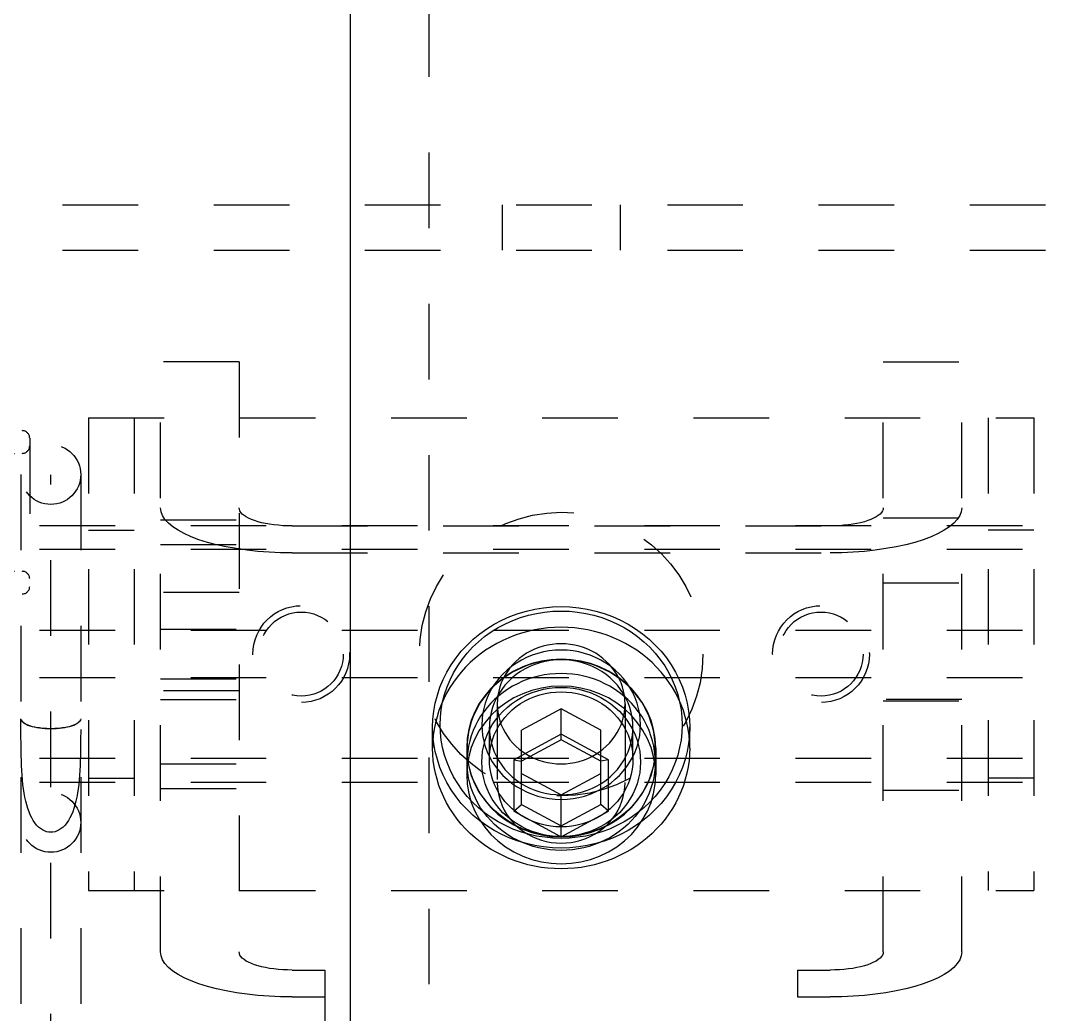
# Model space of a CAD drawing. Header units: inches. Extents: x -15 to 162, y -14 to 102.
# Drawn here: x 73.301 to 74.68, y 51.89 to 53.204 of the extents above; entities that cross this region are included whole.
import ezdxf

# ---------------------------------------------------------------- set-up
doc = ezdxf.new("R2010")
doc.units = ezdxf.units.IN
doc.header["$MEASUREMENT"] = 0
doc.linetypes.add('HIDDEN', pattern=[0.2, 0.1, -0.1])
doc.layers.add('DEFAULT_2', color=8, linetype='HIDDEN')
doc.layers.add('MAIN_OR_RIGHT_DOOR_ASSEMBLY', color=7, linetype='Continuous')

# ---------------------------------------------------------------- blocks, each defined once
blk = doc.blocks.new('ENCLOSURE')
at = {"layer": 'DEFAULT_2', "color": 8, "linetype": 'HIDDEN'}
for p, q in [((73.1566, 52.9605), (74.8756, 52.9605)), ((73.9381, 52.9605), (73.9381, 52.9005)), ((74.0941, 52.9605), (74.0941, 52.9005)), ((73.1566, 52.9005), (74.8756, 52.9005)), ((73.4861, 51.9726), (73.4861, 52.7529)), ((73.5901, 52.7529), (73.4861, 52.7529)), ((73.5901, 52.7529), (73.5901, 51.9726)), ((74.4421, 51.9726), (74.4421, 52.7529)), ((74.4421, 52.7529), (74.5461, 52.7529)), ((74.5461, 51.9726), (74.5461, 52.7529)), ((73.3911, 52.679), (73.3911, 52.054)), ((73.3911, 52.679), (74.6411, 52.679)), ((73.4511, 52.679), (73.4511, 52.054)), ((74.5811, 52.679), (74.5811, 52.054)), ((74.6411, 52.679), (74.6411, 52.054)), ((73.1881, 52.662), (73.3031, 52.662)), ((73.3131, 52.652), (73.3131, 52.456)), ((73.1931, 52.632), (73.3031, 52.632)), ((73.3016, 52.6039), (73.3016, 51.7906)), ((73.3411, 51.7906), (73.3411, 52.6036)), ((73.3806, 52.6039), (73.3806, 51.7906)), ((73.4861, 52.5441), (73.5901, 52.5441)), ((74.4421, 52.5465), (74.5461, 52.5465)), ((76.6261, 52.536), (73.1561, 52.536)), ((73.3911, 52.5305), (73.4511, 52.5305)), ((73.6601, 52.536), (74.3721, 52.536)), ((74.6411, 52.5305), (74.5811, 52.5305)), ((76.6261, 52.5047), (73.1561, 52.5047)), ((73.4861, 52.5113), (73.5901, 52.5113)), ((73.6601, 52.5004), (74.3721, 52.5004)), ((73.1931, 52.476), (73.3031, 52.476)), ((74.4421, 52.4608), (74.5461, 52.4608)), ((73.1881, 52.446), (73.3031, 52.446)), ((73.5901, 52.4478), (73.4861, 52.4478)), ((76.6261, 52.3978), (73.1561, 52.3978)), ((73.4861, 52.3993), (73.5901, 52.3993)), ((76.6261, 52.3351), (73.1561, 52.3351)), ((73.4861, 52.3336), (73.5901, 52.3336)), ((73.5901, 52.3178), (73.4861, 52.3178)), ((73.4861, 52.3064), (73.5901, 52.3064)), ((73.9316, 52.3008), (73.9316, 52.1965)), ((74.0161, 52.2942), (73.9636, 52.2657)), ((74.0161, 52.2532), (74.0161, 52.2942)), ((74.0686, 52.2657), (74.0161, 52.2942)), ((74.1006, 52.3008), (74.1006, 52.1965)), ((74.5461, 52.3064), (74.4421, 52.3064)), ((74.4421, 52.3048), (74.5461, 52.3048)), ((73.3016, 52.2597), (73.3016, 52.2811)), ((73.3016, 52.2811), (73.3016, 52.281)), ((73.3806, 52.2809), (73.3806, 52.2811)), ((73.8461, 52.2423), (73.8461, 52.2697)), ((73.9211, 52.2273), (73.9211, 52.2697)), ((74.1111, 52.2273), (74.1111, 52.2697)), ((74.1861, 52.2423), (74.1861, 52.2697)), ((73.3017, 52.2458), (73.3016, 52.2597)), ((74.0161, 52.2606), (73.9536, 52.2267)), ((73.9636, 52.1677), (73.9636, 52.2657)), ((74.0161, 52.2532), (73.9636, 52.2247)), ((74.0786, 52.2267), (74.0161, 52.2606)), ((74.0686, 52.2247), (74.0161, 52.2532)), ((74.0686, 52.1677), (74.0686, 52.2657)), ((73.8911, 52.2423), (73.8911, 52.2067)), ((73.8916, 52.2238), (73.8916, 52.2423)), ((74.1406, 52.2238), (74.1406, 52.2423)), ((74.1411, 52.2423), (74.1411, 52.2067)), ((76.6261, 52.2283), (73.1561, 52.2283)), ((73.9536, 52.2267), (73.9536, 52.1589)), ((73.9536, 52.2267), (73.9636, 52.2247)), ((74.0786, 52.2267), (74.0686, 52.2247)), ((74.0786, 52.1589), (74.0786, 52.2267)), ((73.4861, 52.2216), (73.5901, 52.2216)), ((73.3911, 52.2025), (73.4511, 52.2025)), ((73.9636, 52.2087), (74.0161, 52.1803)), ((74.0161, 52.1803), (74.0686, 52.2087)), ((74.6411, 52.2025), (74.5811, 52.2025)), ((76.6261, 52.1969), (73.1561, 52.1969)), ((73.4861, 52.1888), (73.5901, 52.1888)), ((74.4421, 52.1865), (74.5461, 52.1865)), ((74.0161, 52.125), (74.0161, 52.1803)), ((73.9536, 52.1589), (73.9636, 52.1677)), ((73.9536, 52.1589), (74.0161, 52.125)), ((73.9636, 52.1677), (74.0161, 52.1392)), ((74.0161, 52.1392), (74.0686, 52.1677)), ((74.0161, 52.125), (74.0786, 52.1589)), ((74.0786, 52.1589), (74.0686, 52.1677)), ((73.3911, 52.054), (74.6411, 52.054)), ((73.6601, 51.9487), (73.7036, 51.9487)), ((73.7036, 51.9487), (73.7036, 51.9131)), ((74.3286, 51.9487), (74.3286, 51.9131)), ((74.3286, 51.9487), (74.3721, 51.9487)), ((73.6601, 51.9131), (73.7036, 51.9131)), ((73.7036, 51.9131), (73.7036, 50.9734)), ((74.3286, 50.9734), (74.3286, 51.9131)), ((74.3286, 51.9131), (74.3721, 51.9131))]:
    blk.add_line(p, q, dxfattribs=at)
for points in [[(73.6601, 52.5004), (73.6449, 52.5006), (73.6299, 52.5013), (73.615, 52.5024), (73.6006, 52.504), (73.5865, 52.506), (73.5731, 52.5084), (73.5603, 52.5112), (73.5482, 52.5143), (73.537, 52.5178), (73.5268, 52.5217), (73.5176, 52.5258), (73.5094, 52.5302), (73.5024, 52.5348), (73.4966, 52.5396), (73.492, 52.5445), (73.4887, 52.5496), (73.4868, 52.5547), (73.4861, 52.5599)], [(73.6601, 52.536), (73.654, 52.5361), (73.6479, 52.5363), (73.642, 52.5368), (73.6361, 52.5374), (73.6305, 52.5382), (73.6251, 52.5392), (73.6199, 52.5403), (73.6151, 52.5416), (73.6106, 52.543), (73.6065, 52.5445), (73.6027, 52.5462), (73.5995, 52.5479), (73.5966, 52.5498), (73.5943, 52.5517), (73.5925, 52.5537), (73.5911, 52.5558), (73.5904, 52.5578), (73.5901, 52.5599)], [(74.4421, 52.5599), (74.4418, 52.5578), (74.441, 52.5558), (74.4397, 52.5537), (74.4379, 52.5517), (74.4355, 52.5498), (74.4327, 52.5479), (74.4294, 52.5462), (74.4257, 52.5445), (74.4216, 52.543), (74.4171, 52.5416), (74.4122, 52.5403), (74.4071, 52.5392), (74.4017, 52.5382), (74.396, 52.5374), (74.3902, 52.5368), (74.3842, 52.5363), (74.3782, 52.5361), (74.3721, 52.536)], [(74.5461, 52.5599), (74.5454, 52.5547), (74.5434, 52.5496), (74.5401, 52.5445), (74.5356, 52.5396), (74.5298, 52.5348), (74.5228, 52.5302), (74.5146, 52.5258), (74.5054, 52.5217), (74.4951, 52.5178), (74.4839, 52.5143), (74.4719, 52.5112), (74.4591, 52.5084), (74.4456, 52.506), (74.4316, 52.504), (74.4171, 52.5024), (74.4023, 52.5013), (74.3873, 52.5006), (74.3721, 52.5004)], [(73.8461, 52.2697), (73.8465, 52.2804), (73.8476, 52.2911), (73.8495, 52.3018), (73.8523, 52.3123), (73.8557, 52.3227), (73.86, 52.3329), (73.8649, 52.3428), (73.8706, 52.3524), (73.877, 52.3615), (73.884, 52.3702), (73.8916, 52.3785), (73.8998, 52.3862), (73.9086, 52.3934), (73.9179, 52.4001), (73.9276, 52.4061), (73.9377, 52.4114), (73.9482, 52.4161), (73.959, 52.4202), (73.9701, 52.4235), (73.9814, 52.4261), (73.9929, 52.4279), (74.0045, 52.429), (74.0161, 52.4294), (74.0277, 52.429), (74.0393, 52.4279), (74.0507, 52.4261), (74.062, 52.4235), (74.0731, 52.4202), (74.0839, 52.4161), (74.0945, 52.4114), (74.1046, 52.4061), (74.1143, 52.4001), (74.1236, 52.3934), (74.1323, 52.3862), (74.1405, 52.3785), (74.1482, 52.3703), (74.1552, 52.3615), (74.1615, 52.3524), (74.1672, 52.3428), (74.1722, 52.3329), (74.1764, 52.3227), (74.1799, 52.3123), (74.1826, 52.3018), (74.1845, 52.2911), (74.1857, 52.2804), (74.1861, 52.2697)], [(73.8561, 52.2731), (73.8564, 52.2832), (73.8575, 52.2933), (73.8593, 52.3033), (73.8619, 52.3132), (73.8652, 52.323), (73.8692, 52.3326), (73.8738, 52.3419), (73.8792, 52.3509), (73.8852, 52.3595), (73.8918, 52.3677), (73.899, 52.3755), (73.9067, 52.3828), (73.9149, 52.3896), (73.9236, 52.3958), (73.9328, 52.4015), (73.9423, 52.4065), (73.9522, 52.4109), (73.9624, 52.4147), (73.9728, 52.4178), (73.9835, 52.4203), (73.9942, 52.422), (74.0051, 52.4231), (74.0161, 52.4234), (74.027, 52.4231), (74.0379, 52.422), (74.0487, 52.4203), (74.0593, 52.4178), (74.0698, 52.4147), (74.08, 52.4109), (74.0898, 52.4065), (74.0994, 52.4015), (74.1085, 52.3958), (74.1172, 52.3896), (74.1255, 52.3828), (74.1332, 52.3755), (74.1404, 52.3678), (74.147, 52.3595), (74.153, 52.3509), (74.1583, 52.3419), (74.163, 52.3326), (74.167, 52.323), (74.1703, 52.3132), (74.1728, 52.3033), (74.1746, 52.2933), (74.1757, 52.2832), (74.1761, 52.2731)], [(74.1861, 52.2423), (74.1858, 52.2507), (74.1852, 52.259), (74.184, 52.2673), (74.1824, 52.2755), (74.1803, 52.2837), (74.1778, 52.2917), (74.1748, 52.2996), (74.1714, 52.3073), (74.1676, 52.3148), (74.1633, 52.3222), (74.1587, 52.3293), (74.1536, 52.3362), (74.1482, 52.3428), (74.1424, 52.3492), (74.1363, 52.3553), (74.1298, 52.361), (74.1231, 52.3665), (74.116, 52.3716), (74.1087, 52.3763), (74.1011, 52.3807), (74.0933, 52.3846), (74.0852, 52.3882), (74.077, 52.3914), (74.0686, 52.3942), (74.0601, 52.3966), (74.0514, 52.3986), (74.0427, 52.4001), (74.0339, 52.4012), (74.025, 52.4018), (74.0161, 52.4021), (74.0072, 52.4018), (73.9983, 52.4012), (73.9895, 52.4001), (73.9807, 52.3986), (73.9721, 52.3966), (73.9635, 52.3942), (73.9552, 52.3914), (73.9469, 52.3882), (73.9389, 52.3846), (73.9311, 52.3807), (73.9235, 52.3763), (73.9162, 52.3716), (73.9091, 52.3665), (73.9023, 52.361), (73.8959, 52.3553), (73.8897, 52.3492), (73.884, 52.3428), (73.8785, 52.3362), (73.8735, 52.3293), (73.8689, 52.3222), (73.8646, 52.3148), (73.8608, 52.3073), (73.8574, 52.2996), (73.8544, 52.2917), (73.8519, 52.2837), (73.8498, 52.2755), (73.8482, 52.2673), (73.847, 52.259), (73.8463, 52.2507), (73.8461, 52.2423)], [(74.0161, 52.3802), (74.0101, 52.38), (74.0041, 52.3794), (73.9981, 52.3784), (73.9923, 52.377), (73.9866, 52.3752), (73.981, 52.373), (73.9756, 52.3705), (73.9704, 52.3676), (73.9654, 52.3644), (73.9607, 52.3608), (73.9563, 52.3569), (73.9522, 52.3528), (73.9484, 52.3484), (73.945, 52.3437), (73.9419, 52.3389), (73.9392, 52.3338), (73.9369, 52.3286), (73.935, 52.3232), (73.9335, 52.3177), (73.9324, 52.3121), (73.9318, 52.3065), (73.9316, 52.3008)], [(74.1006, 52.3008), (74.1004, 52.3065), (74.0997, 52.3121), (74.0987, 52.3177), (74.0972, 52.3232), (74.0953, 52.3286), (74.0929, 52.3338), (74.0902, 52.3389), (74.0872, 52.3437), (74.0837, 52.3484), (74.0799, 52.3528), (74.0758, 52.3569), (74.0714, 52.3608), (74.0667, 52.3644), (74.0618, 52.3676), (74.0566, 52.3705), (74.0512, 52.373), (74.0456, 52.3752), (74.0399, 52.377), (74.034, 52.3784), (74.0281, 52.3794), (74.0221, 52.38), (74.0161, 52.3802)], [(74.1211, 52.2731), (74.1208, 52.2803), (74.12, 52.2875), (74.1185, 52.2947), (74.1165, 52.3018), (74.114, 52.3088), (74.1108, 52.3156), (74.1071, 52.3222), (74.1029, 52.3285), (74.0983, 52.3345), (74.0931, 52.3401), (74.0876, 52.3453), (74.0817, 52.3502), (74.0753, 52.3545), (74.0687, 52.3585), (74.0617, 52.3619), (74.0545, 52.3649), (74.0471, 52.3674), (74.0395, 52.3693), (74.0318, 52.3707), (74.0239, 52.3715), (74.0161, 52.3718), (74.0082, 52.3715), (74.0004, 52.3707), (73.9927, 52.3693), (73.9851, 52.3674), (73.9776, 52.3649), (73.9704, 52.3619), (73.9635, 52.3585), (73.9568, 52.3545), (73.9505, 52.3501), (73.9446, 52.3453), (73.939, 52.3401), (73.9339, 52.3345), (73.9292, 52.3285), (73.925, 52.3222), (73.9213, 52.3156), (73.9182, 52.3088), (73.9156, 52.3018), (73.9136, 52.2947), (73.9122, 52.2875), (73.9114, 52.2803), (73.9111, 52.2731)], [(74.1411, 52.2423), (74.1404, 52.2547), (74.1384, 52.2667), (74.135, 52.2786), (74.1303, 52.2901), (74.1243, 52.301), (74.1172, 52.3114), (74.109, 52.3209), (74.0997, 52.3296), (74.0896, 52.3373), (74.0786, 52.344), (74.0669, 52.3496), (74.0547, 52.354), (74.0421, 52.3572), (74.0291, 52.3591), (74.0161, 52.3598), (74.003, 52.3591), (73.9901, 52.3572), (73.9775, 52.354), (73.9652, 52.3496), (73.9536, 52.344), (73.9426, 52.3373), (73.9324, 52.3296), (73.9232, 52.3209), (73.915, 52.3114), (73.9078, 52.301), (73.9019, 52.2901), (73.8972, 52.2786), (73.8938, 52.2667), (73.8918, 52.2547), (73.8911, 52.2423)], [(74.1406, 52.2423), (74.1404, 52.2494), (74.1397, 52.2564), (74.1385, 52.2634), (74.137, 52.2703), (74.1349, 52.2771), (74.1325, 52.2838), (74.1296, 52.2903), (74.1263, 52.2967), (74.1226, 52.3028), (74.1185, 52.3088), (74.1141, 52.3145), (74.1093, 52.3199), (74.1041, 52.325), (74.0986, 52.3299), (74.0929, 52.3344), (74.0868, 52.3386), (74.0805, 52.3424), (74.0739, 52.3459), (74.0672, 52.349), (74.0602, 52.3517), (74.0531, 52.354), (74.0459, 52.3559), (74.0385, 52.3574), (74.0311, 52.3585), (74.0236, 52.3591), (74.0161, 52.3593), (74.0086, 52.3591), (74.0011, 52.3585), (73.9936, 52.3574), (73.9863, 52.3559), (73.979, 52.354), (73.9719, 52.3517), (73.965, 52.349), (73.9582, 52.3459), (73.9517, 52.3424), (73.9454, 52.3386), (73.9393, 52.3344), (73.9335, 52.3299), (73.928, 52.325), (73.9229, 52.3199), (73.9181, 52.3145), (73.9136, 52.3088), (73.9095, 52.3028), (73.9058, 52.2967), (73.9026, 52.2903), (73.8997, 52.2838), (73.8972, 52.2771), (73.8952, 52.2703), (73.8936, 52.2634), (73.8925, 52.2564), (73.8918, 52.2494), (73.8916, 52.2423)], [(74.1111, 52.2697), (74.1108, 52.2762), (74.1101, 52.2827), (74.1088, 52.2892), (74.107, 52.2957), (74.1046, 52.302), (74.1018, 52.3082), (74.0985, 52.3141), (74.0947, 52.3198), (74.0904, 52.3252), (74.0858, 52.3303), (74.0808, 52.335), (74.0754, 52.3394), (74.0697, 52.3434), (74.0637, 52.3469), (74.0574, 52.3501), (74.0509, 52.3527), (74.0441, 52.355), (74.0373, 52.3567), (74.0303, 52.3579), (74.0232, 52.3587), (74.0161, 52.3589), (74.009, 52.3587), (74.0019, 52.3579), (73.9949, 52.3567), (73.988, 52.355), (73.9813, 52.3527), (73.9748, 52.3501), (73.9685, 52.3469), (73.9625, 52.3434), (73.9567, 52.3394), (73.9514, 52.335), (73.9463, 52.3303), (73.9417, 52.3252), (73.9375, 52.3198), (73.9337, 52.3141), (73.9304, 52.3082), (73.9275, 52.302), (73.9252, 52.2957), (73.9234, 52.2892), (73.9221, 52.2827), (73.9213, 52.2762), (73.9211, 52.2697)], [(74.1406, 52.2238), (74.1404, 52.2309), (74.1397, 52.2379), (74.1385, 52.2449), (74.137, 52.2518), (74.1349, 52.2586), (74.1325, 52.2653), (74.1296, 52.2719), (74.1263, 52.2782), (74.1226, 52.2844), (74.1185, 52.2903), (74.1141, 52.296), (74.1093, 52.3014), (74.1041, 52.3066), (74.0986, 52.3114), (74.0929, 52.3159), (74.0868, 52.3201), (74.0805, 52.324), (74.0739, 52.3274), (74.0672, 52.3305), (74.0602, 52.3332), (74.0531, 52.3355), (74.0459, 52.3374), (74.0385, 52.3389), (74.0311, 52.34), (74.0236, 52.3406), (74.0161, 52.3408), (74.0086, 52.3406), (74.0011, 52.34), (73.9936, 52.3389), (73.9863, 52.3374), (73.979, 52.3355), (73.9719, 52.3332), (73.965, 52.3305), (73.9582, 52.3274), (73.9517, 52.324), (73.9454, 52.3201), (73.9393, 52.3159), (73.9335, 52.3114), (73.928, 52.3066), (73.9229, 52.3014), (73.9181, 52.296), (73.9136, 52.2903), (73.9095, 52.2844), (73.9058, 52.2782), (73.9026, 52.2719), (73.8997, 52.2653), (73.8972, 52.2586), (73.8952, 52.2518), (73.8936, 52.2449), (73.8925, 52.2379), (73.8918, 52.2309), (73.8916, 52.2238)], [(74.1411, 52.2067), (74.1404, 52.2191), (74.1384, 52.2312), (74.135, 52.243), (74.1303, 52.2545), (74.1243, 52.2655), (74.1172, 52.2758), (74.109, 52.2853), (74.0997, 52.294), (74.0896, 52.3018), (74.0786, 52.3085), (74.0669, 52.314), (74.0547, 52.3185), (74.0421, 52.3216), (74.0291, 52.3236), (74.0161, 52.3242), (74.003, 52.3236), (73.9901, 52.3216), (73.9775, 52.3185), (73.9652, 52.314), (73.9536, 52.3085), (73.9426, 52.3018), (73.9324, 52.294), (73.9232, 52.2853), (73.915, 52.2758), (73.9078, 52.2655), (73.9019, 52.2545), (73.8972, 52.243), (73.8938, 52.2312), (73.8918, 52.2191), (73.8911, 52.2067)], [(73.9111, 52.2238), (73.9114, 52.231), (73.9122, 52.2382), (73.9136, 52.2454), (73.9156, 52.2526), (73.9182, 52.2596), (73.9213, 52.2664), (73.925, 52.273), (73.9292, 52.2793), (73.9339, 52.2852), (73.939, 52.2908), (73.9446, 52.2961), (73.9505, 52.3009), (73.9568, 52.3053), (73.9635, 52.3092), (73.9704, 52.3127), (73.9776, 52.3157), (73.9851, 52.3181), (73.9927, 52.32), (74.0004, 52.3214), (74.0082, 52.3222), (74.0161, 52.3225), (74.0239, 52.3222), (74.0318, 52.3214), (74.0395, 52.32), (74.0471, 52.3181), (74.0545, 52.3157), (74.0617, 52.3127), (74.0687, 52.3092), (74.0753, 52.3053), (74.0817, 52.3009), (74.0876, 52.2961), (74.0931, 52.2909), (74.0983, 52.2852), (74.1029, 52.2793), (74.1071, 52.273), (74.1108, 52.2664), (74.114, 52.2596), (74.1165, 52.2526), (74.1185, 52.2454), (74.12, 52.2382), (74.1208, 52.231), (74.1211, 52.2238)], [(73.9211, 52.2273), (73.9213, 52.2338), (73.9221, 52.2403), (73.9234, 52.2468), (73.9252, 52.2532), (73.9275, 52.2596), (73.9304, 52.2658), (73.9337, 52.2717), (73.9375, 52.2774), (73.9417, 52.2828), (73.9463, 52.2879), (73.9514, 52.2926), (73.9567, 52.297), (73.9625, 52.301), (73.9685, 52.3045), (73.9748, 52.3077), (73.9813, 52.3103), (73.988, 52.3126), (73.9949, 52.3143), (74.0019, 52.3155), (74.009, 52.3163), (74.0161, 52.3165), (74.0232, 52.3163), (74.0303, 52.3155), (74.0373, 52.3143), (74.0441, 52.3126), (74.0509, 52.3103), (74.0574, 52.3077), (74.0637, 52.3045), (74.0697, 52.301), (74.0754, 52.297), (74.0808, 52.2926), (74.0858, 52.2879), (74.0904, 52.2828), (74.0947, 52.2774), (74.0985, 52.2717), (74.1018, 52.2658), (74.1046, 52.2596), (74.107, 52.2533), (74.1088, 52.2468), (74.1101, 52.2403), (74.1108, 52.2338), (74.1111, 52.2273)], [(73.9316, 52.3008), (73.9318, 52.2951), (73.9324, 52.2895), (73.9335, 52.2839), (73.935, 52.2784), (73.9369, 52.273), (73.9392, 52.2678), (73.9419, 52.2627), (73.945, 52.2579), (73.9484, 52.2532), (73.9522, 52.2488), (73.9563, 52.2446), (73.9607, 52.2408), (73.9654, 52.2372), (73.9704, 52.234), (73.9756, 52.2311), (73.981, 52.2286), (73.9866, 52.2264), (73.9923, 52.2246), (73.9981, 52.2232), (74.0041, 52.2222), (74.0101, 52.2216), (74.0161, 52.2214)], [(74.0161, 52.2214), (74.0221, 52.2216), (74.0281, 52.2222), (74.034, 52.2232), (74.0399, 52.2246), (74.0456, 52.2264), (74.0512, 52.2286), (74.0566, 52.2311), (74.0618, 52.234), (74.0667, 52.2372), (74.0714, 52.2408), (74.0758, 52.2446), (74.0799, 52.2488), (74.0837, 52.2532), (74.0872, 52.2579), (74.0902, 52.2627), (74.0929, 52.2678), (74.0953, 52.273), (74.0972, 52.2784), (74.0987, 52.2839), (74.0997, 52.2895), (74.1004, 52.2951), (74.1006, 52.3008)], [(73.3806, 52.2809), (73.3802, 52.2792), (73.3792, 52.2775), (73.3776, 52.2759), (73.3753, 52.2744), (73.3724, 52.2729), (73.369, 52.2716), (73.3651, 52.2705), (73.3608, 52.2696), (73.3562, 52.2688), (73.3513, 52.2682), (73.3462, 52.2679), (73.3411, 52.2678), (73.3359, 52.2679), (73.3309, 52.2682), (73.326, 52.2688), (73.3213, 52.2696), (73.317, 52.2705), (73.3132, 52.2716), (73.3097, 52.2729), (73.3069, 52.2744), (73.3046, 52.2759), (73.3029, 52.2775), (73.3019, 52.2792), (73.3016, 52.2809)], [(73.3018, 52.2797), (73.3025, 52.2784), (73.3034, 52.2772), (73.3048, 52.276), (73.3065, 52.2748), (73.3085, 52.2737), (73.3108, 52.2727), (73.3134, 52.2718), (73.3162, 52.2709), (73.3193, 52.2702), (73.3226, 52.2695), (73.3261, 52.269), (73.3298, 52.2685), (73.3335, 52.2682), (73.3372, 52.268), (73.3411, 52.268)], [(73.3411, 52.268), (73.3449, 52.268), (73.3487, 52.2682), (73.3524, 52.2685), (73.356, 52.269), (73.3595, 52.2695), (73.3628, 52.2702), (73.3659, 52.2709), (73.3688, 52.2718), (73.3714, 52.2727), (73.3737, 52.2737), (73.3757, 52.2748), (73.3774, 52.276), (73.3787, 52.2772), (73.3797, 52.2784), (73.3803, 52.2797)], [(73.3806, 52.2668), (73.3805, 52.2527), (73.3804, 52.2458), (73.3803, 52.239), (73.3802, 52.2322), (73.38, 52.2256), (73.3798, 52.219), (73.3794, 52.2126), (73.379, 52.2063), (73.3785, 52.2002), (73.3779, 52.1942), (73.3772, 52.1884), (73.3764, 52.1827), (73.3754, 52.1773), (73.3743, 52.1721), (73.373, 52.1671), (73.3716, 52.1624), (73.37, 52.158), (73.3683, 52.1538), (73.3664, 52.15), (73.3644, 52.1464), (73.3622, 52.1432), (73.3599, 52.1404), (73.3574, 52.1378), (73.3549, 52.1357), (73.3522, 52.1339), (73.3495, 52.1326), (73.3467, 52.1316), (73.3439, 52.131), (73.3411, 52.1308)], [(74.1861, 52.2697), (74.1857, 52.259), (74.1845, 52.2483), (74.1826, 52.2376), (74.1799, 52.227), (74.1764, 52.2166), (74.1722, 52.2064), (74.1672, 52.1965), (74.1615, 52.187), (74.1552, 52.1778), (74.1482, 52.1691), (74.1405, 52.1608), (74.1323, 52.1531), (74.1236, 52.1459), (74.1143, 52.1393), (74.1046, 52.1333), (74.0945, 52.1279), (74.084, 52.1232), (74.0731, 52.1192), (74.0621, 52.1159), (74.0507, 52.1133), (74.0393, 52.1114), (74.0277, 52.1103), (74.0161, 52.1099), (74.0045, 52.1103), (73.9929, 52.1114), (73.9814, 52.1133), (73.9701, 52.1159), (73.959, 52.1192), (73.9482, 52.1232), (73.9377, 52.1279), (73.9276, 52.1333), (73.9179, 52.1393), (73.9086, 52.1459), (73.8998, 52.1531), (73.8916, 52.1608), (73.884, 52.1691), (73.877, 52.1778), (73.8706, 52.187), (73.8649, 52.1965), (73.86, 52.2064), (73.8557, 52.2166), (73.8523, 52.227), (73.8495, 52.2376), (73.8476, 52.2483), (73.8465, 52.259), (73.8461, 52.2697)], [(74.1761, 52.2731), (74.1757, 52.263), (74.1746, 52.2529), (74.1728, 52.2429), (74.1703, 52.2329), (74.167, 52.2232), (74.163, 52.2136), (74.1583, 52.2043), (74.153, 52.1953), (74.147, 52.1867), (74.1404, 52.1784), (74.1332, 52.1707), (74.1255, 52.1634), (74.1172, 52.1566), (74.1085, 52.1504), (74.0994, 52.1447), (74.0898, 52.1397), (74.08, 52.1352), (74.0698, 52.1315), (74.0593, 52.1283), (74.0487, 52.1259), (74.0379, 52.1242), (74.027, 52.1231), (74.0161, 52.1227), (74.0051, 52.1231), (73.9943, 52.1242), (73.9835, 52.1259), (73.9728, 52.1283), (73.9624, 52.1315), (73.9522, 52.1352), (73.9423, 52.1397), (73.9328, 52.1447), (73.9236, 52.1504), (73.9149, 52.1566), (73.9067, 52.1634), (73.899, 52.1707), (73.8918, 52.1784), (73.8852, 52.1866), (73.8792, 52.1953), (73.8738, 52.2043), (73.8692, 52.2136), (73.8652, 52.2232), (73.8619, 52.2329), (73.8593, 52.2429), (73.8575, 52.2529), (73.8564, 52.263), (73.8561, 52.2731)], [(73.9111, 52.2731), (73.9114, 52.2659), (73.9122, 52.2587), (73.9136, 52.2515), (73.9156, 52.2444), (73.9182, 52.2374), (73.9213, 52.2305), (73.925, 52.224), (73.9292, 52.2177), (73.9339, 52.2117), (73.939, 52.2061), (73.9446, 52.2009), (73.9505, 52.196), (73.9568, 52.1916), (73.9635, 52.1877), (73.9704, 52.1842), (73.9776, 52.1813), (73.9851, 52.1788), (73.9927, 52.1769), (74.0004, 52.1755), (74.0082, 52.1747), (74.0161, 52.1744), (74.0239, 52.1747), (74.0318, 52.1755), (74.0395, 52.1769), (74.0471, 52.1788), (74.0545, 52.1813), (74.0617, 52.1842), (74.0687, 52.1877), (74.0754, 52.1917), (74.0817, 52.196), (74.0876, 52.2009), (74.0932, 52.2061), (74.0983, 52.2117), (74.1029, 52.2177), (74.1071, 52.224), (74.1108, 52.2306), (74.114, 52.2374), (74.1165, 52.2444), (74.1185, 52.2515), (74.12, 52.2587), (74.1208, 52.2659), (74.1211, 52.2731)], [(73.9211, 52.2697), (73.9213, 52.2632), (73.9221, 52.2566), (73.9234, 52.2501), (73.9252, 52.2437), (73.9275, 52.2373), (73.9304, 52.2312), (73.9337, 52.2252), (73.9375, 52.2195), (73.9417, 52.2141), (73.9464, 52.209), (73.9514, 52.2043), (73.9568, 52.2), (73.9625, 52.196), (73.9685, 52.1924), (73.9748, 52.1893), (73.9813, 52.1866), (73.988, 52.1844), (73.9949, 52.1826), (74.0019, 52.1814), (74.009, 52.1807), (74.0161, 52.1804), (74.0232, 52.1807), (74.0303, 52.1814), (74.0373, 52.1827), (74.0441, 52.1844), (74.0509, 52.1866), (74.0574, 52.1893), (74.0637, 52.1924), (74.0697, 52.196), (74.0754, 52.2), (74.0808, 52.2043), (74.0858, 52.209), (74.0904, 52.2141), (74.0947, 52.2195), (74.0985, 52.2252), (74.1018, 52.2312), (74.1046, 52.2374), (74.107, 52.2437), (74.1088, 52.2501), (74.1101, 52.2567), (74.1108, 52.2632), (74.1111, 52.2697)], [(73.3411, 52.1308), (73.3382, 52.131), (73.3354, 52.1316), (73.3326, 52.1326), (73.3299, 52.1339), (73.3273, 52.1357), (73.3247, 52.1378), (73.3223, 52.1404), (73.32, 52.1432), (73.3178, 52.1464), (73.3158, 52.15), (73.3139, 52.1538), (73.3122, 52.158), (73.3106, 52.1624), (73.3092, 52.1671), (73.3079, 52.1721), (73.3068, 52.1773), (73.3058, 52.1827), (73.305, 52.1884), (73.3042, 52.1942), (73.3036, 52.2002), (73.3031, 52.2063), (73.3027, 52.2126), (73.3024, 52.219), (73.3022, 52.2256), (73.302, 52.2322), (73.3018, 52.239), (73.3017, 52.2458)], [(74.1861, 52.2423), (74.1858, 52.2339), (74.1852, 52.2256), (74.184, 52.2173), (74.1824, 52.2091), (74.1803, 52.201), (74.1778, 52.1929), (74.1748, 52.1851), (74.1714, 52.1773), (74.1676, 52.1698), (74.1633, 52.1624), (74.1587, 52.1553), (74.1536, 52.1484), (74.1482, 52.1418), (74.1424, 52.1354), (74.1363, 52.1294), (74.1298, 52.1236), (74.1231, 52.1182), (74.116, 52.1131), (74.1087, 52.1083), (74.1011, 52.104), (74.0933, 52.1), (74.0852, 52.0964), (74.077, 52.0932), (74.0686, 52.0904), (74.0601, 52.088), (74.0514, 52.0861), (74.0427, 52.0845), (74.0339, 52.0834), (74.025, 52.0828), (74.0161, 52.0826), (74.0072, 52.0828), (73.9983, 52.0834), (73.9895, 52.0845), (73.9807, 52.0861), (73.9721, 52.088), (73.9635, 52.0904), (73.9552, 52.0932), (73.9469, 52.0964), (73.9389, 52.1), (73.9311, 52.104), (73.9235, 52.1083), (73.9162, 52.1131), (73.9091, 52.1182), (73.9023, 52.1236), (73.8959, 52.1294), (73.8897, 52.1354), (73.884, 52.1418), (73.8785, 52.1484), (73.8735, 52.1553), (73.8689, 52.1624), (73.8646, 52.1698), (73.8608, 52.1773), (73.8574, 52.1851), (73.8544, 52.1929), (73.8519, 52.201), (73.8498, 52.2091), (73.8482, 52.2173), (73.847, 52.2256), (73.8463, 52.2339), (73.8461, 52.2423)], [(73.8911, 52.2423), (73.8918, 52.23), (73.8938, 52.2179), (73.8972, 52.206), (73.9019, 52.1945), (73.9078, 52.1836), (73.915, 52.1733), (73.9232, 52.1637), (73.9324, 52.155), (73.9426, 52.1473), (73.9536, 52.1406), (73.9652, 52.135), (73.9775, 52.1306), (73.9901, 52.1274), (74.003, 52.1255), (74.0161, 52.1249), (74.0291, 52.1255), (74.0421, 52.1274), (74.0547, 52.1306), (74.0669, 52.135), (74.0786, 52.1406), (74.0896, 52.1473), (74.0997, 52.155), (74.109, 52.1637), (74.1172, 52.1733), (74.1243, 52.1836), (74.1303, 52.1945), (74.135, 52.206), (74.1384, 52.2179), (74.1404, 52.23), (74.1411, 52.2423)], [(74.1406, 52.2423), (74.1404, 52.2352), (74.1397, 52.2282), (74.1385, 52.2212), (74.137, 52.2143), (74.1349, 52.2075), (74.1325, 52.2008), (74.1296, 52.1943), (74.1263, 52.1879), (74.1226, 52.1818), (74.1185, 52.1759), (74.1141, 52.1702), (74.1093, 52.1647), (74.1041, 52.1596), (74.0986, 52.1547), (74.0929, 52.1502), (74.0868, 52.146), (74.0805, 52.1422), (74.0739, 52.1387), (74.0672, 52.1356), (74.0602, 52.1329), (74.0531, 52.1306), (74.0459, 52.1287), (74.0385, 52.1272), (74.0311, 52.1262), (74.0236, 52.1255), (74.0161, 52.1253), (74.0086, 52.1255), (74.0011, 52.1262), (73.9936, 52.1272), (73.9863, 52.1287), (73.979, 52.1306), (73.9719, 52.1329), (73.965, 52.1356), (73.9582, 52.1387), (73.9517, 52.1422), (73.9454, 52.146), (73.9393, 52.1502), (73.9335, 52.1547), (73.928, 52.1596), (73.9229, 52.1647), (73.9181, 52.1702), (73.9136, 52.1759), (73.9095, 52.1818), (73.9058, 52.1879), (73.9026, 52.1943), (73.8997, 52.2008), (73.8972, 52.2075), (73.8952, 52.2143), (73.8936, 52.2212), (73.8925, 52.2282), (73.8918, 52.2352), (73.8916, 52.2423)], [(74.1111, 52.2273), (74.1108, 52.2208), (74.1101, 52.2142), (74.1088, 52.2077), (74.107, 52.2013), (74.1046, 52.1949), (74.1018, 52.1888), (74.0985, 52.1828), (74.0947, 52.1771), (74.0904, 52.1717), (74.0858, 52.1666), (74.0808, 52.1619), (74.0754, 52.1576), (74.0697, 52.1536), (74.0637, 52.15), (74.0574, 52.1469), (74.0509, 52.1442), (74.0441, 52.142), (74.0373, 52.1402), (74.0303, 52.139), (74.0232, 52.1382), (74.0161, 52.138), (74.009, 52.1382), (74.0019, 52.139), (73.9949, 52.1402), (73.988, 52.142), (73.9813, 52.1442), (73.9748, 52.1469), (73.9685, 52.15), (73.9625, 52.1536), (73.9568, 52.1575), (73.9514, 52.1619), (73.9464, 52.1666), (73.9417, 52.1717), (73.9375, 52.1771), (73.9337, 52.1828), (73.9304, 52.1888), (73.9275, 52.1949), (73.9252, 52.2013), (73.9234, 52.2077), (73.9221, 52.2142), (73.9213, 52.2208), (73.9211, 52.2273)], [(74.1406, 52.2238), (74.1404, 52.2168), (74.1397, 52.2097), (74.1385, 52.2028), (74.137, 52.1958), (74.1349, 52.189), (74.1325, 52.1824), (74.1296, 52.1758), (74.1263, 52.1695), (74.1226, 52.1633), (74.1185, 52.1574), (74.1141, 52.1517), (74.1093, 52.1463), (74.1041, 52.1411), (74.0986, 52.1363), (74.0929, 52.1317), (74.0868, 52.1276), (74.0805, 52.1237), (74.0739, 52.1203), (74.0672, 52.1172), (74.0602, 52.1145), (74.0531, 52.1121), (74.0459, 52.1103), (74.0385, 52.1088), (74.0311, 52.1077), (74.0236, 52.1071), (74.0161, 52.1069), (74.0086, 52.1071), (74.0011, 52.1077), (73.9936, 52.1088), (73.9863, 52.1103), (73.979, 52.1121), (73.9719, 52.1145), (73.965, 52.1172), (73.9582, 52.1203), (73.9517, 52.1237), (73.9454, 52.1276), (73.9393, 52.1317), (73.9335, 52.1363), (73.928, 52.1411), (73.9229, 52.1463), (73.9181, 52.1517), (73.9136, 52.1574), (73.9095, 52.1633), (73.9058, 52.1695), (73.9026, 52.1758), (73.8997, 52.1824), (73.8972, 52.189), (73.8952, 52.1958), (73.8936, 52.2028), (73.8925, 52.2097), (73.8918, 52.2168), (73.8916, 52.2238)], [(74.1211, 52.2238), (74.1208, 52.2166), (74.12, 52.2095), (74.1185, 52.2023), (74.1165, 52.1951), (74.114, 52.1881), (74.1108, 52.1813), (74.1071, 52.1747), (74.1029, 52.1684), (74.0983, 52.1624), (74.0932, 52.1568), (74.0876, 52.1516), (74.0817, 52.1468), (74.0754, 52.1424), (74.0687, 52.1385), (74.0617, 52.135), (74.0545, 52.132), (74.0471, 52.1296), (74.0395, 52.1277), (74.0318, 52.1263), (74.0239, 52.1255), (74.0161, 52.1252), (74.0082, 52.1255), (74.0004, 52.1263), (73.9927, 52.1277), (73.9851, 52.1296), (73.9776, 52.132), (73.9704, 52.135), (73.9635, 52.1385), (73.9568, 52.1424), (73.9505, 52.1468), (73.9446, 52.1516), (73.939, 52.1568), (73.9339, 52.1624), (73.9292, 52.1684), (73.925, 52.1747), (73.9213, 52.1813), (73.9182, 52.1881), (73.9156, 52.1951), (73.9136, 52.2022), (73.9122, 52.2095), (73.9114, 52.2166), (73.9111, 52.2238)], [(73.8911, 52.2067), (73.8918, 52.1944), (73.8938, 52.1823), (73.8972, 52.1704), (73.9019, 52.159), (73.9078, 52.148), (73.915, 52.1377), (73.9232, 52.1281), (73.9324, 52.1195), (73.9426, 52.1117), (73.9536, 52.105), (73.9652, 52.0994), (73.9775, 52.095), (73.9901, 52.0919), (74.003, 52.0899), (74.0161, 52.0893), (74.0291, 52.0899), (74.0421, 52.0919), (74.0547, 52.095), (74.0669, 52.0994), (74.0786, 52.105), (74.0896, 52.1117), (74.0997, 52.1195), (74.109, 52.1281), (74.1172, 52.1377), (74.1243, 52.148), (74.1303, 52.159), (74.135, 52.1704), (74.1384, 52.1823), (74.1404, 52.1944), (74.1411, 52.2067)], [(73.9316, 52.1965), (73.9318, 52.1902), (73.9326, 52.184), (73.9339, 52.1779), (73.9357, 52.1718), (73.938, 52.166), (73.9407, 52.1603), (73.944, 52.1548), (73.9476, 52.1496), (73.9517, 52.1446), (73.9562, 52.14), (73.9611, 52.1357), (73.9663, 52.1318), (73.9718, 52.1283), (73.9776, 52.1252), (73.9837, 52.1226), (73.9899, 52.1204), (73.9963, 52.1187), (74.0028, 52.1175), (74.0094, 52.1167), (74.0161, 52.1165)], [(74.0161, 52.1165), (74.0227, 52.1167), (74.0293, 52.1175), (74.0359, 52.1187), (74.0423, 52.1204), (74.0485, 52.1226), (74.0546, 52.1252), (74.0603, 52.1283), (74.0659, 52.1318), (74.0711, 52.1357), (74.0759, 52.14), (74.0804, 52.1446), (74.0845, 52.1496), (74.0882, 52.1548), (74.0914, 52.1603), (74.0942, 52.166), (74.0965, 52.1718), (74.0983, 52.1779), (74.0995, 52.184), (74.1003, 52.1902), (74.1006, 52.1965)], [(73.6601, 51.9131), (73.6449, 51.9133), (73.6299, 51.914), (73.615, 51.9151), (73.6006, 51.9167), (73.5865, 51.9187), (73.5731, 51.9211), (73.5603, 51.9239), (73.5482, 51.927), (73.537, 51.9305), (73.5268, 51.9343), (73.5176, 51.9385), (73.5094, 51.9428), (73.5024, 51.9474), (73.4966, 51.9522), (73.492, 51.9572), (73.4887, 51.9623), (73.4868, 51.9674), (73.4861, 51.9726)], [(73.6601, 51.9487), (73.654, 51.9488), (73.6479, 51.949), (73.642, 51.9495), (73.6361, 51.9501), (73.6305, 51.9509), (73.6251, 51.9519), (73.6199, 51.953), (73.6151, 51.9543), (73.6106, 51.9557), (73.6065, 51.9572), (73.6027, 51.9589), (73.5995, 51.9606), (73.5966, 51.9625), (73.5943, 51.9644), (73.5925, 51.9664), (73.5911, 51.9684), (73.5904, 51.9705), (73.5901, 51.9726)], [(74.4421, 51.9726), (74.4418, 51.9705), (74.441, 51.9684), (74.4397, 51.9664), (74.4379, 51.9644), (74.4355, 51.9625), (74.4327, 51.9606), (74.4294, 51.9589), (74.4257, 51.9572), (74.4216, 51.9557), (74.4171, 51.9543), (74.4122, 51.953), (74.4071, 51.9519), (74.4017, 51.9509), (74.396, 51.9501), (74.3902, 51.9495), (74.3842, 51.949), (74.3782, 51.9488), (74.3721, 51.9487)], [(74.5461, 51.9726), (74.5454, 51.9674), (74.5434, 51.9623), (74.5401, 51.9572), (74.5356, 51.9522), (74.5298, 51.9474), (74.5228, 51.9428), (74.5146, 51.9385), (74.5054, 51.9343), (74.4951, 51.9305), (74.4839, 51.927), (74.4719, 51.9239), (74.4591, 51.9211), (74.4456, 51.9187), (74.4316, 51.9167), (74.4171, 51.9151), (74.4023, 51.914), (74.3873, 51.9133), (74.3721, 51.9131)]]:
    blk.add_lwpolyline(points, dxfattribs=at)
for centre, radius in [((73.3411, 52.6039), 0.0395), ((74.0161, 52.3665), 0.1875), ((73.6723, 52.3665), 0.064), ((73.6723, 52.3665), 0.0556), ((74.3598, 52.3665), 0.064), ((74.3598, 52.3665), 0.0556), ((73.3411, 52.1439), 0.0395)]:
    blk.add_circle(centre, radius, dxfattribs=at)
for centre, start, end in [((73.3031, 52.652), 0, 90), ((73.3031, 52.642), 270, 360), ((73.3031, 52.466), 0, 90), ((73.3031, 52.456), 270, 0)]:
    blk.add_arc(centre, 0.01, start, end, dxfattribs=at)
at = {"layer": 'MAIN_OR_RIGHT_DOOR_ASSEMBLY', "color": 8, "linetype": 'HIDDEN'}
blk.add_line((73.8411, 61.2298), (73.8411, 41.7531), dxfattribs=at)
at = {"layer": 'MAIN_OR_RIGHT_DOOR_ASSEMBLY', "color": 3, "linetype": 'Continuous'}
blk.add_line((73.7371, 61.0748), (73.7371, 41.9081), dxfattribs=at)

msp = doc.modelspace()

# ---------------------------------------------------------------- block references
msp.add_blockref('ENCLOSURE', (0, 0))

doc.saveas('drawing.dxf')
